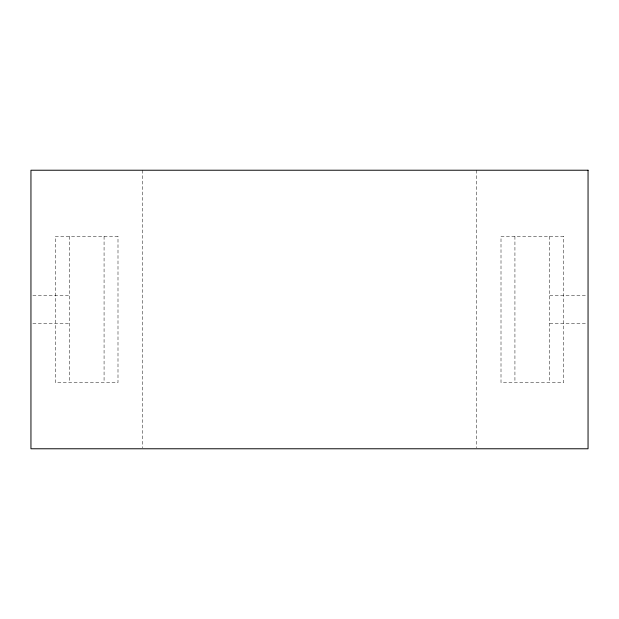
<?xml version="1.0" encoding="UTF-8"?>
<svg xmlns="http://www.w3.org/2000/svg" width="619" height="619" viewBox="0 0 619 619"><rect width="100%" height="100%" fill="white"/><g stroke="black" fill="none" stroke-linecap="round" stroke-linejoin="round"><path stroke-width="0.46" stroke-dasharray="3.1 2.32" d="M32.869 295.572L69.251 295.572M549.749 295.572L587.091 295.572M32.869 323.428L69.251 323.428M549.749 323.428L587.091 323.428M549.749 236.381L549.749 382.619M514.931 236.381L514.931 382.619M476.63 170.225L476.63 447.808M142.37 170.225L142.37 447.808M104.069 236.381L104.069 382.619M69.251 236.381L69.251 382.619M117.997 236.381L55.323 236.381L55.323 382.619L117.997 382.619L117.997 236.381M563.677 236.381L501.003 236.381L501.003 382.619L563.677 382.619L563.677 236.381"/><path stroke-width="0.93" d="M588.05 170.225L30.95 170.225L30.95 448.775L588.05 448.775L588.05 170.225"/></g></svg>
